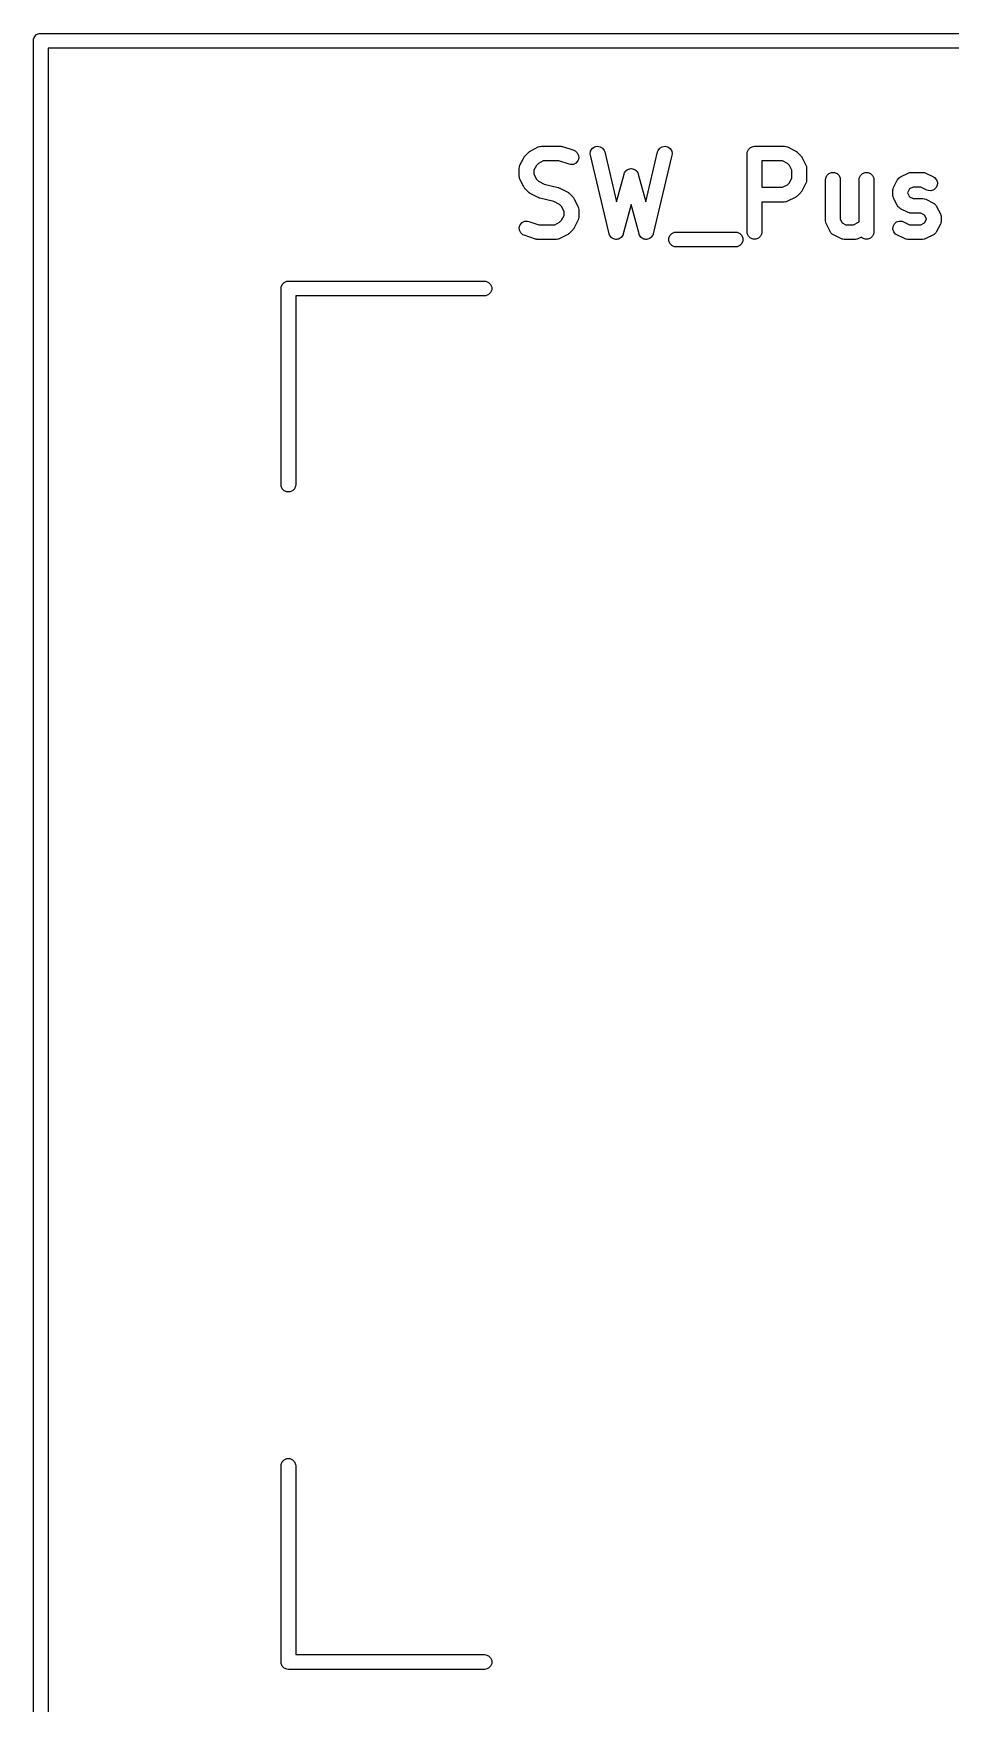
# Model space of a CAD drawing. Extents: x 13 to 301, y -107 to -13.
# Drawn here: x 181.77 to 191.12, y -36.91 to -19.89 of the extents above; entities that cross this region are included whole.
import ezdxf

# ---------------------------------------------------------------- set-up
doc = ezdxf.new("R2010")
doc.units = 0
doc.layers.add('BLACK', color=7, linetype='CONTINUOUS')

msp = doc.modelspace()

# ---------------------------------------------------------------- linework, layer by layer
at = {"layer": 'BLACK', "linetype": 'CONTINUOUS'}
for p, q in [((181.783826, -19.923585), (181.804518, -19.902893)), ((181.804518, -19.902893), (181.831554, -19.891694)), ((181.831554, -19.891694), (181.846186, -19.890253)), ((181.846186, -19.890253), (200.821182, -19.890253)), ((181.771186, -19.965253), (181.772627, -19.950621)), ((181.771186, -39.015222), (181.771186, -19.965253)), ((181.772627, -19.950621), (181.783826, -19.923585)), ((181.921186, -20.040253), (181.921186, -38.940253)), ((200.821182, -20.040253), (181.921186, -20.040253)), ((186.784818, -21.138205), (186.822913, -21.10011)), ((186.822913, -21.10011), (186.828662, -21.095391)), ((186.828662, -21.095391), (186.829962, -21.093893)), ((186.829962, -21.093893), (186.832221, -21.092471)), ((186.832221, -21.092471), (186.834278, -21.090783)), ((186.834278, -21.090783), (186.836105, -21.090025)), ((186.836105, -21.090025), (186.842405, -21.086061)), ((186.842405, -21.086061), (186.918595, -21.047966)), ((186.918595, -21.047966), (186.932327, -21.042711)), ((186.932327, -21.042711), (186.935014, -21.04252)), ((186.935014, -21.04252), (186.937504, -21.041489)), ((186.937504, -21.041489), (186.952136, -21.040048)), ((186.952136, -21.040048), (187.142613, -21.040048)), ((187.142613, -21.040048), (187.150018, -21.040777)), ((187.150018, -21.040777), (187.151993, -21.040637)), ((187.151993, -21.040637), (187.15459, -21.041227)), ((187.15459, -21.041227), (187.157245, -21.041489)), ((187.157245, -21.041489), (187.159076, -21.042247)), ((187.159076, -21.042247), (187.16633, -21.043897)), ((187.16633, -21.043897), (187.280615, -21.081992)), ((187.280615, -21.081992), (187.294041, -21.087986)), ((187.294041, -21.087986), (187.316148, -21.10716)), ((187.316148, -21.10716), (187.329234, -21.133333)), ((187.448617, -21.117852), (187.45325, -21.088957)), ((187.45325, -21.088957), (187.468586, -21.064035)), ((187.468586, -21.064035), (187.492293, -21.046878)), ((187.492293, -21.046878), (187.520761, -21.0401)), ((187.520761, -21.0401), (187.549656, -21.044733)), ((187.549656, -21.044733), (187.574578, -21.060069)), ((187.574578, -21.060069), (187.591735, -21.083776)), ((187.591735, -21.083776), (187.596525, -21.097676)), ((187.596525, -21.097676), (187.718157, -21.608531)), ((188.014686, -21.608532), (188.136319, -21.097677)), ((188.136319, -21.097677), (188.14111, -21.083776)), ((188.14111, -21.083776), (188.158267, -21.06007)), ((188.158267, -21.06007), (188.183189, -21.044733)), ((188.183189, -21.044733), (188.212084, -21.040101)), ((188.212084, -21.040101), (188.240552, -21.046879)), ((188.240552, -21.046879), (188.264259, -21.064035)), ((188.264259, -21.064035), (188.279595, -21.088957)), ((188.279595, -21.088957), (188.284228, -21.117852)), ((189.048566, -21.115048), (189.050007, -21.100416)), ((189.050007, -21.100416), (189.061206, -21.07338)), ((189.061206, -21.07338), (189.081898, -21.052688)), ((189.081898, -21.052688), (189.108934, -21.041489)), ((189.108934, -21.041489), (189.123566, -21.040048)), ((189.123566, -21.040048), (189.428328, -21.040048)), ((189.428328, -21.040048), (189.44296, -21.041489)), ((189.44296, -21.041489), (189.445449, -21.04252)), ((189.445449, -21.04252), (189.448137, -21.042711)), ((189.448137, -21.042711), (189.461869, -21.047966)), ((189.461869, -21.047966), (189.538059, -21.086061)), ((189.538059, -21.086061), (189.544358, -21.090025)), ((189.544358, -21.090025), (189.546186, -21.090783)), ((189.546186, -21.090783), (189.548242, -21.092471)), ((189.548242, -21.092471), (189.550502, -21.093893)), ((189.550502, -21.093893), (189.551801, -21.095391)), ((189.551801, -21.095391), (189.557551, -21.10011)), ((189.557551, -21.10011), (189.595646, -21.138205)), ((186.724755, -21.267429), (186.726196, -21.252797)), ((186.724755, -21.343619), (186.724755, -21.267429)), ((186.726196, -21.252797), (186.727226, -21.250308)), ((186.727226, -21.250308), (186.727418, -21.247619)), ((186.727418, -21.247619), (186.732673, -21.233888)), ((186.732673, -21.233888), (186.770769, -21.157697)), ((186.770769, -21.157697), (186.774732, -21.1514)), ((186.774732, -21.1514), (186.775491, -21.14957)), ((186.775491, -21.14957), (186.777182, -21.147508)), ((186.777182, -21.147508), (186.778602, -21.145254)), ((186.778602, -21.145254), (186.780097, -21.143957)), ((186.780097, -21.143957), (186.784818, -21.138205)), ((186.89949, -21.235664), (186.874755, -21.285134)), ((186.920373, -21.214782), (186.89949, -21.235664)), ((186.969841, -21.190048), (186.920373, -21.214782)), ((187.130443, -21.190048), (186.969841, -21.190048)), ((187.233181, -21.224294), (187.130443, -21.190048)), ((187.247518, -21.227554), (187.233181, -21.224294)), ((187.276708, -21.225479), (187.247518, -21.227554)), ((187.302881, -21.212393), (187.276708, -21.225479)), ((187.322055, -21.190286), (187.302881, -21.212393)), ((187.331309, -21.162523), (187.322055, -21.190286)), ((187.329234, -21.133333), (187.331309, -21.162523)), ((187.450605, -21.13242), (187.448617, -21.117852)), ((187.641081, -21.932419), (187.450605, -21.13242)), ((187.825471, -21.282329), (187.833331, -21.276314)), ((187.833331, -21.276314), (187.838023, -21.275062)), ((187.838023, -21.275062), (187.842229, -21.272628)), ((187.842229, -21.272628), (187.852046, -21.271323)), ((187.852046, -21.271323), (187.861607, -21.268774)), ((187.861607, -21.268774), (187.866419, -21.269413)), ((187.866419, -21.269413), (187.871238, -21.268773)), ((187.871238, -21.268773), (187.880808, -21.271325)), ((187.880808, -21.271325), (187.890615, -21.272628)), ((187.890615, -21.272628), (187.894816, -21.27506)), ((187.894816, -21.27506), (187.899513, -21.276313)), ((187.899513, -21.276313), (187.907377, -21.282332)), ((188.28224, -21.13242), (188.091763, -21.93242)), ((188.284228, -21.117852), (188.28224, -21.13242)), ((189.048566, -21.915048), (189.048566, -21.115048)), ((189.410623, -21.190048), (189.198566, -21.190048)), ((189.198566, -21.190048), (189.198566, -21.459095)), ((189.460091, -21.214782), (189.410623, -21.190048)), ((189.480974, -21.235665), (189.460091, -21.214782)), ((189.505709, -21.285134), (189.480974, -21.235665)), ((189.595646, -21.138205), (189.600366, -21.143957)), ((189.600366, -21.143957), (189.601862, -21.145254)), ((189.601862, -21.145254), (189.603281, -21.147508)), ((189.603281, -21.147508), (189.604973, -21.14957)), ((189.604973, -21.14957), (189.605731, -21.1514)), ((189.605731, -21.1514), (189.609695, -21.157697)), ((189.609695, -21.157697), (189.647791, -21.233887)), ((189.647791, -21.233887), (189.653046, -21.247619)), ((189.653046, -21.247619), (189.653237, -21.250308)), ((189.653237, -21.250308), (189.654268, -21.252797)), ((189.654268, -21.252797), (189.655709, -21.267429)), ((189.655709, -21.267429), (189.655709, -21.381714)), ((186.726196, -21.358251), (186.724755, -21.343619)), ((186.727226, -21.360739), (186.726196, -21.358251)), ((186.727418, -21.363429), (186.727226, -21.360739)), ((186.732673, -21.37716), (186.727418, -21.363429)), ((186.770769, -21.453351), (186.732673, -21.37716)), ((186.874755, -21.285134), (186.874755, -21.325913)), ((186.874755, -21.325913), (186.89949, -21.375383)), ((186.89949, -21.375383), (186.920373, -21.396266)), ((186.920373, -21.396266), (186.978311, -21.425235)), ((186.978311, -21.425235), (187.122707, -21.461334)), ((187.718157, -21.608531), (187.793954, -21.324294)), ((187.793954, -21.324294), (187.795239, -21.320865)), ((187.795239, -21.320865), (187.795431, -21.319426)), ((187.795431, -21.319426), (187.79642, -21.317716)), ((187.79642, -21.317716), (187.799117, -21.310527)), ((187.799117, -21.310527), (187.805134, -21.302666)), ((187.805134, -21.302666), (187.810093, -21.294101)), ((187.810093, -21.294101), (187.81395, -21.291148)), ((187.81395, -21.291148), (187.816904, -21.28729)), ((187.816904, -21.28729), (187.825471, -21.282329)), ((187.907377, -21.282332), (187.91594, -21.28729)), ((187.91594, -21.28729), (187.918891, -21.291145)), ((187.918891, -21.291145), (187.922751, -21.2941)), ((187.922751, -21.2941), (187.927713, -21.302671)), ((187.927713, -21.302671), (187.933727, -21.310528)), ((187.933727, -21.310528), (187.936421, -21.317712)), ((187.936421, -21.317712), (187.937413, -21.319425)), ((187.937413, -21.319425), (187.937604, -21.320866)), ((187.937604, -21.320866), (187.93889, -21.324294)), ((187.93889, -21.324294), (188.014686, -21.608532)), ((189.410623, -21.459095), (189.460091, -21.434361)), ((189.460091, -21.434361), (189.480974, -21.413477)), ((189.480974, -21.413477), (189.505709, -21.364008)), ((189.505709, -21.364008), (189.505709, -21.285134)), ((189.647791, -21.415256), (189.609695, -21.491446)), ((189.653046, -21.401524), (189.647791, -21.415256)), ((189.653237, -21.398834), (189.653046, -21.401524)), ((189.654268, -21.396346), (189.653237, -21.398834)), ((189.655709, -21.381714), (189.654268, -21.396346)), ((189.848566, -21.381714), (189.850007, -21.367082)), ((189.848566, -21.800762), (189.848566, -21.381714)), ((189.850007, -21.367082), (189.861206, -21.340046)), ((189.861206, -21.340046), (189.881898, -21.319354)), ((189.881898, -21.319354), (189.908934, -21.308155)), ((189.908934, -21.308155), (189.938198, -21.308155)), ((189.938198, -21.308155), (189.965234, -21.319354)), ((189.965234, -21.319354), (189.985926, -21.340046)), ((189.985926, -21.340046), (189.997125, -21.367082)), ((189.997125, -21.367082), (189.998566, -21.381714)), ((189.998566, -21.381714), (189.998566, -21.783057)), ((190.191423, -21.381714), (190.192864, -21.367082)), ((190.191423, -21.807791), (190.191423, -21.381714)), ((190.192864, -21.367082), (190.204063, -21.340046)), ((190.204063, -21.340046), (190.224755, -21.319354)), ((190.224755, -21.319354), (190.251791, -21.308155)), ((190.251791, -21.308155), (190.281055, -21.308155)), ((190.281055, -21.308155), (190.308091, -21.319354)), ((190.308091, -21.319354), (190.328783, -21.340046)), ((190.328783, -21.340046), (190.339982, -21.367082)), ((190.339982, -21.367082), (190.341423, -21.381714)), ((190.341423, -21.381714), (190.341423, -21.915048)), ((190.542198, -21.462458), (190.580294, -21.386269)), ((190.580294, -21.386269), (190.581832, -21.383824)), ((190.581832, -21.383824), (190.582218, -21.382669)), ((190.582218, -21.382669), (190.583466, -21.381229)), ((190.583466, -21.381229), (190.588127, -21.373826)), ((190.588127, -21.373826), (190.59523, -21.367665)), ((190.59523, -21.367665), (190.601392, -21.360561)), ((190.601392, -21.360561), (190.608797, -21.355898)), ((190.608797, -21.355898), (190.610234, -21.354653)), ((190.610234, -21.354653), (190.611386, -21.354268)), ((190.611386, -21.354268), (190.613834, -21.352728)), ((190.613834, -21.352728), (190.690024, -21.314633)), ((190.690024, -21.314633), (190.703756, -21.309378)), ((190.703756, -21.309378), (190.706442, -21.309187)), ((190.706442, -21.309187), (190.708934, -21.308155)), ((190.708934, -21.308155), (190.723566, -21.306714)), ((190.723566, -21.306714), (190.837852, -21.306714)), ((190.837852, -21.306714), (190.852484, -21.308155)), ((190.852484, -21.308155), (190.854972, -21.309185)), ((190.854972, -21.309185), (190.857662, -21.309377)), ((190.857662, -21.309377), (190.871394, -21.314632)), ((190.871394, -21.314632), (190.947583, -21.352728)), ((190.947583, -21.352728), (190.960026, -21.360561)), ((190.960026, -21.360561), (190.979199, -21.382668)), ((190.986378, -21.43962), (190.973291, -21.465794)), ((190.979199, -21.382668), (190.988453, -21.41043)), ((190.988453, -21.41043), (190.986378, -21.43962)), ((186.774732, -21.459647), (186.770769, -21.453351)), ((186.775491, -21.461478), (186.774732, -21.459647)), ((186.777182, -21.463539), (186.775491, -21.461478)), ((186.778602, -21.465794), (186.777182, -21.463539)), ((186.780097, -21.46709), (186.778602, -21.465794)), ((186.784818, -21.472843), (186.780097, -21.46709)), ((186.822913, -21.510938), (186.784818, -21.472843)), ((186.828662, -21.515656), (186.822913, -21.510938)), ((186.829962, -21.517155), (186.828662, -21.515656)), ((186.832221, -21.518576), (186.829962, -21.517155)), ((186.834278, -21.520265), (186.832221, -21.518576)), ((186.836105, -21.521022), (186.834278, -21.520265)), ((186.842405, -21.524987), (186.836105, -21.521022)), ((186.918595, -21.563082), (186.842405, -21.524987)), ((186.919664, -21.563491), (186.918595, -21.563082)), ((186.9201, -21.563814), (186.919664, -21.563491)), ((186.926245, -21.566009), (186.9201, -21.563814)), ((186.932327, -21.568337), (186.926245, -21.566009)), ((186.932866, -21.568375), (186.932327, -21.568337)), ((186.933946, -21.568761), (186.932866, -21.568375)), ((187.07834, -21.604859), (186.933946, -21.568761)), ((187.136281, -21.63383), (187.07834, -21.604859)), ((187.122707, -21.461334), (187.123786, -21.461719)), ((187.123786, -21.461719), (187.124327, -21.461758)), ((187.124327, -21.461758), (187.130416, -21.464088)), ((187.130416, -21.464088), (187.136553, -21.466281)), ((187.136553, -21.466281), (187.136988, -21.466603)), ((187.136988, -21.466603), (187.138058, -21.467013)), ((187.138058, -21.467013), (187.214249, -21.505109)), ((187.214249, -21.505109), (187.220545, -21.509072)), ((187.220545, -21.509072), (187.222376, -21.509831)), ((187.222376, -21.509831), (187.224437, -21.511522)), ((187.224437, -21.511522), (187.226692, -21.512942)), ((187.226692, -21.512942), (187.227988, -21.514437)), ((187.227988, -21.514437), (187.233741, -21.519158)), ((187.233741, -21.519158), (187.271836, -21.557253)), ((187.271836, -21.557253), (187.276554, -21.563002)), ((187.276554, -21.563002), (187.278053, -21.564302)), ((187.278053, -21.564302), (187.279474, -21.566561)), ((187.279474, -21.566561), (187.281163, -21.568618)), ((187.281163, -21.568618), (187.28192, -21.570445)), ((187.28192, -21.570445), (187.285885, -21.576745)), ((187.285885, -21.576745), (187.32398, -21.652935)), ((189.198566, -21.459095), (189.410623, -21.459095)), ((189.428328, -21.609095), (189.198566, -21.609095)), ((189.198566, -21.609095), (189.198566, -21.915048)), ((189.44296, -21.607654), (189.428328, -21.609095)), ((189.445449, -21.606622), (189.44296, -21.607654)), ((189.448137, -21.606432), (189.445449, -21.606622)), ((189.461869, -21.601177), (189.448137, -21.606432)), ((189.538059, -21.563082), (189.461869, -21.601177)), ((189.544358, -21.559117), (189.538059, -21.563082)), ((189.546186, -21.55836), (189.544358, -21.559117)), ((189.548242, -21.556671), (189.546186, -21.55836)), ((189.550502, -21.55525), (189.548242, -21.556671)), ((189.551801, -21.553751), (189.550502, -21.55525)), ((189.557551, -21.549033), (189.551801, -21.553751)), ((189.595646, -21.510938), (189.557551, -21.549033)), ((189.600366, -21.505185), (189.595646, -21.510938)), ((189.601862, -21.503889), (189.600366, -21.505185)), ((189.603281, -21.501634), (189.601862, -21.503889)), ((189.604973, -21.499573), (189.603281, -21.501634)), ((189.605731, -21.497742), (189.604973, -21.499573)), ((189.609695, -21.491446), (189.605731, -21.497742)), ((190.53428, -21.496), (190.535721, -21.481368)), ((190.53428, -21.534095), (190.53428, -21.496)), ((190.535721, -21.548727), (190.53428, -21.534095)), ((190.535721, -21.481368), (190.536751, -21.478879)), ((190.536751, -21.551215), (190.535721, -21.548727)), ((190.536751, -21.478879), (190.536943, -21.47619)), ((190.536943, -21.553905), (190.536751, -21.551215)), ((190.536943, -21.47619), (190.542198, -21.462458)), ((190.542198, -21.567636), (190.536943, -21.553905)), ((190.580294, -21.643827), (190.542198, -21.567636)), ((190.703276, -21.475712), (190.68428, -21.513706)), ((190.68428, -21.513706), (190.68428, -21.516389)), ((190.68428, -21.516389), (190.703277, -21.554384)), ((190.741272, -21.456714), (190.703276, -21.475712)), ((190.703277, -21.554384), (190.741271, -21.573381)), ((190.741271, -21.573381), (190.837852, -21.573381)), ((190.820146, -21.456714), (190.741272, -21.456714)), ((190.8805, -21.486891), (190.820146, -21.456714)), ((190.837852, -21.573381), (190.852484, -21.574822)), ((190.852484, -21.574822), (190.854973, -21.575853)), ((190.854973, -21.575853), (190.857661, -21.576044)), ((190.857661, -21.576044), (190.871393, -21.581299)), ((190.871393, -21.581299), (190.947583, -21.619394)), ((190.894232, -21.492146), (190.8805, -21.486891)), ((190.923422, -21.494221), (190.894232, -21.492146)), ((190.951183, -21.484967), (190.923422, -21.494221)), ((190.947583, -21.619394), (190.95003, -21.620934)), ((190.973291, -21.465794), (190.951183, -21.484967)), ((187.157164, -21.654713), (187.136281, -21.63383)), ((187.157163, -21.79443), (187.181898, -21.744962)), ((187.181898, -21.704181), (187.157164, -21.654713)), ((187.181898, -21.744962), (187.181898, -21.704181)), ((187.32398, -21.652935), (187.329235, -21.666667)), ((187.329235, -21.782476), (187.32398, -21.796208)), ((187.329235, -21.666667), (187.329425, -21.669354)), ((187.329425, -21.779788), (187.329235, -21.782476)), ((187.329425, -21.669354), (187.330457, -21.671844)), ((187.330457, -21.777299), (187.329425, -21.779788)), ((187.330457, -21.671844), (187.331898, -21.686476)), ((187.331898, -21.762667), (187.330457, -21.777299)), ((187.331898, -21.686476), (187.331898, -21.762667)), ((187.866421, -21.634698), (187.786509, -21.934373)), ((187.946335, -21.934373), (187.866421, -21.634698)), ((189.998566, -21.783057), (190.017562, -21.821051)), ((190.581834, -21.646273), (190.580294, -21.643827)), ((190.582219, -21.647428), (190.581834, -21.646273)), ((190.583466, -21.648866), (190.582219, -21.647428)), ((190.588127, -21.65627), (190.583466, -21.648866)), ((190.595228, -21.662429), (190.588127, -21.65627)), ((190.601392, -21.669536), (190.595228, -21.662429)), ((190.608797, -21.674197), (190.601392, -21.669536)), ((190.610234, -21.675443), (190.608797, -21.674197)), ((190.611387, -21.675827), (190.610234, -21.675443)), ((190.613835, -21.677368), (190.611387, -21.675827)), ((190.690025, -21.715463), (190.613835, -21.677368)), ((190.703757, -21.720718), (190.690025, -21.715463)), ((190.706444, -21.720908), (190.703757, -21.720718)), ((190.708934, -21.72194), (190.706444, -21.720908)), ((190.723566, -21.723381), (190.708934, -21.72194)), ((190.820147, -21.723381), (190.723566, -21.723381)), ((190.85814, -21.742377), (190.820147, -21.723381)), ((190.877138, -21.780372), (190.85814, -21.742377)), ((190.85814, -21.821051), (190.877138, -21.783056)), ((190.877138, -21.783056), (190.877138, -21.780372)), ((190.95003, -21.620934), (190.951184, -21.621319)), ((190.951184, -21.621319), (190.95262, -21.622564)), ((190.95262, -21.622564), (190.960026, -21.627226)), ((190.960026, -21.627226), (190.966189, -21.634332)), ((190.966189, -21.634332), (190.973291, -21.640492)), ((190.973291, -21.640492), (190.977951, -21.647895)), ((190.977951, -21.647895), (190.979199, -21.649334)), ((190.979199, -21.649334), (190.979583, -21.650488)), ((190.979583, -21.650488), (190.981124, -21.652935)), ((190.981124, -21.652935), (191.01922, -21.729125)), ((191.01922, -21.729125), (191.024475, -21.742857)), ((191.024475, -21.742857), (191.024666, -21.745546)), ((191.024666, -21.745546), (191.025697, -21.748035)), ((191.025697, -21.748035), (191.027138, -21.762667)), ((191.027138, -21.762667), (191.027138, -21.800762)), ((186.725344, -21.867573), (186.734598, -21.839811)), ((186.727419, -21.896763), (186.725344, -21.867573)), ((186.740505, -21.922936), (186.727419, -21.896763)), ((186.734598, -21.839811), (186.753772, -21.817703)), ((186.762613, -21.94211), (186.740505, -21.922936)), ((186.753772, -21.817703), (186.779945, -21.804617)), ((186.776038, -21.948104), (186.762613, -21.94211)), ((186.890324, -21.986199), (186.776038, -21.948104)), ((186.779945, -21.804617), (186.809135, -21.802542)), ((186.809135, -21.802542), (186.823472, -21.805802)), ((186.823472, -21.805802), (186.926211, -21.840048)), ((186.926211, -21.840048), (187.086812, -21.840048)), ((187.086812, -21.840048), (187.13628, -21.815314)), ((187.13628, -21.815314), (187.157163, -21.79443)), ((187.214249, -21.944035), (187.138058, -21.98213)), ((187.220548, -21.94007), (187.214249, -21.944035)), ((187.222376, -21.939313), (187.220548, -21.94007)), ((187.224432, -21.937625), (187.222376, -21.939313)), ((187.226692, -21.936203), (187.224432, -21.937625)), ((187.227992, -21.934703), (187.226692, -21.936203)), ((187.233742, -21.929985), (187.227992, -21.934703)), ((187.271837, -21.891889), (187.233742, -21.929985)), ((187.276554, -21.88614), (187.271837, -21.891889)), ((187.278053, -21.884841), (187.276554, -21.88614)), ((187.279474, -21.882582), (187.278053, -21.884841)), ((187.281164, -21.880524), (187.279474, -21.882582)), ((187.281921, -21.878694), (187.281164, -21.880524)), ((187.285885, -21.872398), (187.281921, -21.878694)), ((187.32398, -21.796208), (187.285885, -21.872398)), ((187.64281, -21.937438), (187.641081, -21.932419)), ((187.64305, -21.939241), (187.64281, -21.937438)), ((187.643992, -21.940869), (187.64305, -21.939241)), ((187.645871, -21.94632), (187.643992, -21.940869)), ((187.652257, -21.955144), (187.645871, -21.94632)), ((187.657712, -21.964566), (187.652257, -21.955144)), ((187.774727, -21.956785), (187.76902, -21.966061)), ((187.781346, -21.948139), (187.774727, -21.956785)), ((187.783371, -21.942739), (187.781346, -21.948139)), ((187.784356, -21.941139), (187.783371, -21.942739)), ((187.784643, -21.939347), (187.784356, -21.941139)), ((187.786509, -21.934373), (187.784643, -21.939347)), ((187.9482, -21.939348), (187.946335, -21.934373)), ((187.948488, -21.941139), (187.9482, -21.939348)), ((187.949472, -21.942738), (187.948488, -21.941139)), ((187.951498, -21.94814), (187.949472, -21.942738)), ((187.958118, -21.956788), (187.951498, -21.94814)), ((187.963824, -21.966061), (187.958118, -21.956788)), ((188.080589, -21.95514), (188.075132, -21.964567)), ((188.086973, -21.94632), (188.080589, -21.95514)), ((188.08885, -21.940871), (188.086973, -21.94632)), ((188.089794, -21.939242), (188.08885, -21.940871)), ((188.090033, -21.937438), (188.089794, -21.939242)), ((188.091763, -21.93242), (188.090033, -21.937438)), ((188.250007, -21.976606), (188.261206, -21.94957)), ((188.261206, -21.94957), (188.281898, -21.928878)), ((188.281898, -21.928878), (188.308934, -21.917679)), ((188.308934, -21.917679), (188.323566, -21.916238)), ((188.323566, -21.916238), (188.933089, -21.916238)), ((188.933089, -21.916238), (188.947721, -21.917679)), ((188.947721, -21.917679), (188.974757, -21.928878)), ((188.974757, -21.928878), (188.995449, -21.94957)), ((188.995449, -21.94957), (189.006648, -21.976606)), ((189.050007, -21.92968), (189.048566, -21.915048)), ((189.061206, -21.956716), (189.050007, -21.92968)), ((189.081898, -21.977408), (189.061206, -21.956716)), ((189.185926, -21.956716), (189.165234, -21.977408)), ((189.197125, -21.92968), (189.185926, -21.956716)), ((189.198566, -21.915048), (189.197125, -21.92968)), ((189.850007, -21.815394), (189.848566, -21.800762)), ((189.851038, -21.817883), (189.850007, -21.815394)), ((189.851229, -21.820571), (189.851038, -21.817883)), ((189.856484, -21.834303), (189.851229, -21.820571)), ((189.894579, -21.910494), (189.856484, -21.834303)), ((189.896119, -21.912941), (189.894579, -21.910494)), ((189.896504, -21.914095), (189.896119, -21.912941)), ((189.897749, -21.915531), (189.896504, -21.914095)), ((189.902411, -21.922937), (189.897749, -21.915531)), ((189.909515, -21.929098), (189.902411, -21.922937)), ((189.915677, -21.936203), (189.909515, -21.929098)), ((189.923082, -21.940864), (189.915677, -21.936203)), ((189.924519, -21.94211), (189.923082, -21.940864)), ((189.925672, -21.942494), (189.924519, -21.94211)), ((189.92812, -21.944035), (189.925672, -21.942494)), ((190.00431, -21.98213), (189.92812, -21.944035)), ((190.017562, -21.821051), (190.055556, -21.840048)), ((190.055556, -21.840048), (190.134432, -21.840048)), ((190.134432, -21.840048), (190.1839, -21.815314)), ((190.1839, -21.815314), (190.191423, -21.807791)), ((190.328783, -21.956716), (190.308091, -21.977408)), ((190.339982, -21.92968), (190.328783, -21.956716)), ((190.341423, -21.915048), (190.339982, -21.92968)), ((190.534869, -21.886334), (190.536943, -21.857144)), ((190.544123, -21.914095), (190.534869, -21.886334)), ((190.536943, -21.857144), (190.55003, -21.830969)), ((190.563296, -21.936203), (190.544123, -21.914095)), ((190.55003, -21.830969), (190.572138, -21.811796)), ((190.575739, -21.944035), (190.563296, -21.936203)), ((190.572138, -21.811796), (190.599899, -21.802542)), ((190.65193, -21.98213), (190.575739, -21.944035)), ((190.599899, -21.802542), (190.629089, -21.804616)), ((190.629089, -21.804616), (190.642821, -21.809871)), ((190.642821, -21.809871), (190.703176, -21.840048)), ((190.703176, -21.840048), (190.820147, -21.840048)), ((190.820147, -21.840048), (190.85814, -21.821051)), ((190.947583, -21.944035), (190.871393, -21.98213)), ((190.95003, -21.942494), (190.947583, -21.944035)), ((190.951184, -21.94211), (190.95003, -21.942494)), ((190.95262, -21.940864), (190.951184, -21.94211)), ((190.960026, -21.936203), (190.95262, -21.940864)), ((190.966189, -21.929096), (190.960026, -21.936203)), ((190.973291, -21.922937), (190.966189, -21.929096)), ((190.977951, -21.915533), (190.973291, -21.922937)), ((190.979199, -21.914095), (190.977951, -21.915533)), ((190.979583, -21.91294), (190.979199, -21.914095)), ((190.981124, -21.910494), (190.979583, -21.91294)), ((191.01922, -21.834304), (190.981124, -21.910494)), ((191.024475, -21.820572), (191.01922, -21.834304)), ((191.024666, -21.817882), (191.024475, -21.820572)), ((191.025697, -21.815394), (191.024666, -21.817882)), ((191.027138, -21.800762), (191.025697, -21.815394)), ((186.897577, -21.987848), (186.890324, -21.986199)), ((186.899409, -21.988607), (186.897577, -21.987848)), ((186.902063, -21.988868), (186.899409, -21.988607)), ((186.904661, -21.989459), (186.902063, -21.988868)), ((186.906635, -21.989318), (186.904661, -21.989459)), ((186.914041, -21.990048), (186.906635, -21.989318)), ((187.104517, -21.990048), (186.914041, -21.990048)), ((187.119149, -21.988607), (187.104517, -21.990048)), ((187.121638, -21.987575), (187.119149, -21.988607)), ((187.124326, -21.987385), (187.121638, -21.987575)), ((187.138058, -21.98213), (187.124326, -21.987385)), ((187.660769, -21.966906), (187.657712, -21.964566)), ((187.663028, -21.970027), (187.660769, -21.966906)), ((187.672303, -21.975734), (187.663028, -21.970027)), ((187.68095, -21.982353), (187.672303, -21.975734)), ((187.68467, -21.983345), (187.68095, -21.982353)), ((187.68795, -21.985363), (187.68467, -21.983345)), ((187.698704, -21.987087), (187.68795, -21.985363)), ((187.709226, -21.989893), (187.698704, -21.987087)), ((187.713041, -21.989386), (187.709226, -21.989893)), ((187.716845, -21.989996), (187.713041, -21.989386)), ((187.727439, -21.987473), (187.716845, -21.989996)), ((187.738234, -21.986039), (187.727439, -21.987473)), ((187.741567, -21.984108), (187.738234, -21.986039)), ((187.745313, -21.983217), (187.741567, -21.984108)), ((187.754133, -21.976834), (187.745313, -21.983217)), ((187.763559, -21.971377), (187.754133, -21.976834)), ((187.765899, -21.968319), (187.763559, -21.971377)), ((187.76902, -21.966061), (187.765899, -21.968319)), ((187.966944, -21.968319), (187.963824, -21.966061)), ((187.969285, -21.971377), (187.966944, -21.968319)), ((187.978706, -21.976831), (187.969285, -21.971377)), ((187.987531, -21.983218), (187.978706, -21.976831)), ((187.991278, -21.98411), (187.987531, -21.983218)), ((187.99461, -21.986039), (187.991278, -21.98411)), ((188.005403, -21.987473), (187.99461, -21.986039)), ((188.015999, -21.989996), (188.005403, -21.987473)), ((188.0198, -21.989386), (188.015999, -21.989996)), ((188.023619, -21.989894), (188.0198, -21.989386)), ((188.03415, -21.987085), (188.023619, -21.989894)), ((188.044894, -21.985363), (188.03415, -21.987085)), ((188.04817, -21.983347), (188.044894, -21.985363)), ((188.051894, -21.982354), (188.04817, -21.983347)), ((188.060546, -21.97573), (188.051894, -21.982354)), ((188.069816, -21.970027), (188.060546, -21.97573)), ((188.072072, -21.966908), (188.069816, -21.970027)), ((188.075132, -21.964567), (188.072072, -21.966908)), ((188.250007, -22.00587), (188.250007, -21.976606)), ((188.261206, -22.032906), (188.250007, -22.00587)), ((188.281898, -22.053598), (188.261206, -22.032906)), ((188.308934, -22.064797), (188.281898, -22.053598)), ((188.323566, -22.066238), (188.308934, -22.064797)), ((188.933089, -22.066238), (188.323566, -22.066238)), ((188.947721, -22.064797), (188.933089, -22.066238)), ((188.974757, -22.053598), (188.947721, -22.064797)), ((188.995449, -22.032906), (188.974757, -22.053598)), ((189.006648, -22.00587), (188.995449, -22.032906)), ((189.006648, -21.976606), (189.006648, -22.00587)), ((189.108934, -21.988607), (189.081898, -21.977408)), ((189.138198, -21.988607), (189.108934, -21.988607)), ((189.165234, -21.977408), (189.138198, -21.988607)), ((190.018042, -21.987385), (190.00431, -21.98213)), ((190.020729, -21.987575), (190.018042, -21.987385)), ((190.023219, -21.988607), (190.020729, -21.987575)), ((190.037851, -21.990048), (190.023219, -21.988607)), ((190.152137, -21.990048), (190.037851, -21.990048)), ((190.166769, -21.988607), (190.152137, -21.990048)), ((190.169258, -21.987575), (190.166769, -21.988607)), ((190.171946, -21.987385), (190.169258, -21.987575)), ((190.185678, -21.98213), (190.171946, -21.987385)), ((190.214877, -21.96753), (190.185678, -21.98213)), ((190.224755, -21.977408), (190.214877, -21.96753)), ((190.251791, -21.988607), (190.224755, -21.977408)), ((190.281055, -21.988607), (190.251791, -21.988607)), ((190.308091, -21.977408), (190.281055, -21.988607)), ((190.665662, -21.987385), (190.65193, -21.98213)), ((190.668349, -21.987575), (190.665662, -21.987385)), ((190.670839, -21.988607), (190.668349, -21.987575)), ((190.685471, -21.990048), (190.670839, -21.988607)), ((190.837852, -21.990048), (190.685471, -21.990048)), ((190.852484, -21.988607), (190.837852, -21.990048)), ((190.854973, -21.987575), (190.852484, -21.988607)), ((190.857661, -21.987385), (190.854973, -21.987575)), ((190.871393, -21.98213), (190.857661, -21.987385)), ((184.297627, -22.475621), (184.308826, -22.448585)), ((184.308826, -22.448585), (184.329518, -22.427893)), ((184.329518, -22.427893), (184.356554, -22.416694)), ((184.356554, -22.416694), (184.371186, -22.415253)), ((184.371186, -22.415253), (186.371187, -22.415253)), ((186.371187, -22.415253), (186.385819, -22.416694)), ((186.385819, -22.416694), (186.412855, -22.427893)), ((186.412855, -22.427893), (186.433547, -22.448585)), ((186.433547, -22.448585), (186.444746, -22.475621)), ((184.296186, -22.490253), (184.297627, -22.475621)), ((184.296186, -24.490253), (184.296186, -22.490253)), ((186.371187, -22.565253), (184.446186, -22.565253)), ((184.446186, -22.565253), (184.446186, -24.490253)), ((186.385819, -22.563812), (186.371187, -22.565253)), ((186.412855, -22.552613), (186.385819, -22.563812)), ((186.433547, -22.531921), (186.412855, -22.552613)), ((186.444746, -22.504885), (186.433547, -22.531921)), ((186.444746, -22.475621), (186.444746, -22.504885)), ((184.297627, -24.504885), (184.296186, -24.490253)), ((184.308826, -24.531921), (184.297627, -24.504885)), ((184.444745, -24.504885), (184.433546, -24.531921)), ((184.446186, -24.490253), (184.444745, -24.504885)), ((184.329518, -24.552613), (184.308826, -24.531921)), ((184.356554, -24.563812), (184.329518, -24.552613)), ((184.385818, -24.563812), (184.356554, -24.563812)), ((184.412854, -24.552613), (184.385818, -24.563812)), ((184.433546, -24.531921), (184.412854, -24.552613)), ((184.296186, -34.490252), (184.297627, -34.47562)), ((184.296186, -36.490253), (184.296186, -34.490252)), ((184.297627, -34.47562), (184.308826, -34.448584)), ((184.308826, -34.448584), (184.329518, -34.427892)), ((184.329518, -34.427892), (184.356554, -34.416693)), ((184.356554, -34.416693), (184.385818, -34.416693)), ((184.385818, -34.416693), (184.412854, -34.427892)), ((184.412854, -34.427892), (184.433546, -34.448584)), ((184.433546, -34.448584), (184.444745, -34.47562)), ((184.444745, -34.47562), (184.446186, -34.490252)), ((184.446186, -34.490252), (184.446186, -36.415253)), ((184.446186, -36.415253), (186.371186, -36.415253)), ((186.371186, -36.415253), (186.385818, -36.416694)), ((186.385818, -36.416694), (186.412854, -36.427893)), ((186.412854, -36.427893), (186.433546, -36.448585)), ((184.297627, -36.504885), (184.296186, -36.490253)), ((184.308826, -36.531921), (184.297627, -36.504885)), ((184.329518, -36.552613), (184.308826, -36.531921)), ((184.356554, -36.563812), (184.329518, -36.552613)), ((184.371186, -36.565253), (184.356554, -36.563812)), ((186.371186, -36.565253), (184.371186, -36.565253)), ((186.385818, -36.563812), (186.371186, -36.565253)), ((186.412854, -36.552613), (186.385818, -36.563812)), ((186.433546, -36.531921), (186.412854, -36.552613)), ((186.433546, -36.448585), (186.444745, -36.475621)), ((186.444745, -36.504885), (186.433546, -36.531921)), ((186.444745, -36.475621), (186.444745, -36.504885))]:
    msp.add_line(p, q, dxfattribs=at)

doc.saveas('drawing.dxf')
